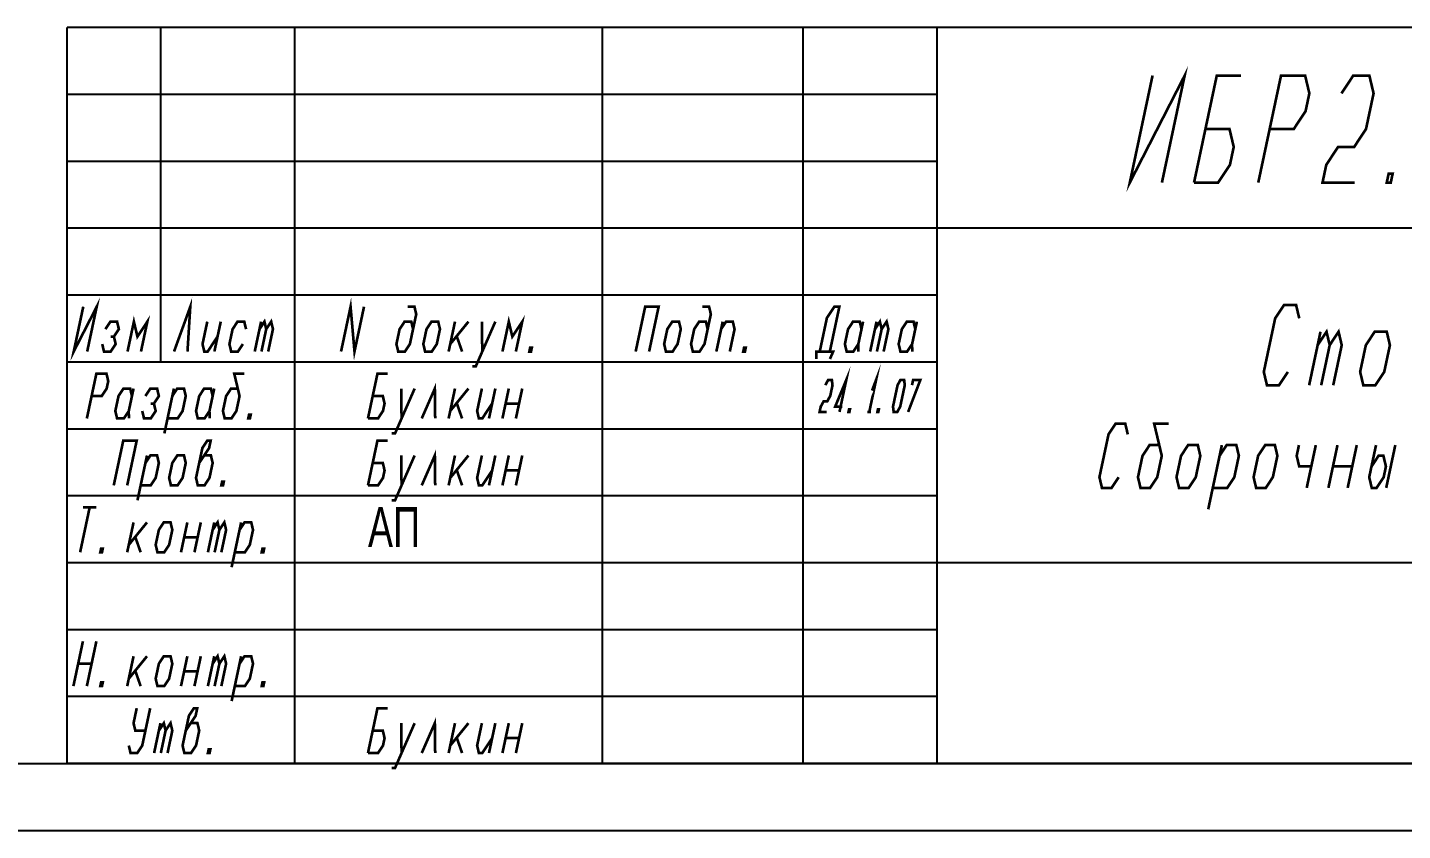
# Model space of a CAD drawing. Header units: millimetres. Extents: x 0 to 297, y 0 to 420.
# Drawn here: x 104 to 206.8, y 0 to 60 of the extents above; entities that cross this region are included whole.
import ezdxf

# ---------------------------------------------------------------- set-up
doc = ezdxf.new("R2010")
doc.units = ezdxf.units.MM
doc.header["$LTSCALE"] = 27.377778
doc.layers.get('0').update_dxf_attribs({"linetype": 'CONTINUOUS'})
doc.styles.get("Standard").update_dxf_attribs({"font": 'txt', "width": 0.7})

msp = doc.modelspace()

# ---------------------------------------------------------------- linework, layer by layer
at = {"color": 7, "linetype": 'Continuous'}
for p, q in [((292, 60), (107, 60)), ((107, 5), (107, 60)), ((114, 35), (114, 60)), ((124, 5), (124, 60)), ((147, 5), (147, 60)), ((162, 5), (162, 60)), ((172, 5), (172, 60)), ((172, 55), (107, 55)), ((172, 50), (107, 50)), ((292, 45), (107, 45)), ((172, 40), (107, 40)), ((172, 35), (107, 35)), ((172, 30), (107, 30)), ((172, 25), (107, 25)), ((292, 20), (107, 20)), ((172, 15), (107, 15)), ((172, 10), (107, 10)), ((20, 5), (292, 5)), ((292, 5), (107, 5)), ((0, 0), (297, 0))]:
    msp.add_line(p, q, dxfattribs=at)
at = {"color": 2, "linetype": 'Continuous', "const_width": 0.2}
for points in [[(188.1004644, 56.4106386), (186.399987, 48.4106359), (190.5004557, 56.4106386), (188.8000087, 48.4106359)], [(191.2, 48.4106359), (192.900447, 56.4106386), (194.7004557, 56.4106386)], [(196.000013, 48.4106359), (197.7004601, 56.4106386), (199.5004384, 56.4106386), (199.8170486, 55.0773041), (199.5336458, 53.7439697), (198.65023, 52.4106391), (196.8502214, 52.4106391)], [(202.2170399, 55.0773041), (203.1004557, 56.4106386), (204.3004514, 56.4106386), (204.6170312, 55.0773041), (204.0502257, 52.4106391), (203.1668099, 51.0773047), (201.9668142, 51.0773047), (201.0833984, 49.7439703), (200.7999957, 48.4106359), (203.199987, 48.4106359)], [(191.2, 48.4106359), (193.0000087, 48.4106359), (193.8833941, 49.7439703), (194.1668273, 51.0773047), (193.850217, 52.4106391), (192.0502387, 52.4106391)], [(205.9, 48.4106359), (205.6000087, 48.4106359), (205.7417101, 49.0773031), (206.0417014, 49.0773031), (205.9, 48.4106359)], [(108.1970595, 39.1375803), (107.4849978, 35.7875798), (109.2020638, 39.1375803), (108.4900022, 35.7875798)], [(114.9799957, 35.7875798), (116.1945595, 39.1375803), (115.985, 35.7875798)], [(127.4600022, 35.7875798), (128.1720638, 39.1375803), (128.4650065, 35.7875798), (129.1770681, 39.1375803)], [(132.8410395, 37.4625781), (132.7084527, 38.0209147), (132.2059657, 38.0209147), (131.8360352, 37.4625781), (131.5986762, 36.3459125), (131.7312478, 35.7875798), (132.23375, 35.7875798), (132.6036806, 36.3459125), (133.0783832, 38.5792475), (132.9458116, 39.1375803), (132.4433095, 39.1375803)], [(149.4750022, 35.7875798), (150.1870638, 39.1375803), (151.1920681, 39.1375803), (150.4800065, 35.7875798)], [(154.8560243, 37.4625781), (154.7234679, 38.0209147), (154.2209657, 38.0209147), (153.8510352, 37.4625781), (153.6136762, 36.3459125), (153.7462478, 35.7875798), (154.24875, 35.7875798), (154.6186806, 36.3459125), (155.0933984, 38.5792475), (154.9608116, 39.1375803), (154.4583095, 39.1375803)], [(163.231263, 35.7875798), (163.7652865, 38.3000792), (164.3201823, 39.1375803), (164.6970703, 39.1375803), (163.9850087, 35.7875798)], [(199.0627865, 38.266754), (198.8253516, 39.2667567), (197.9253472, 39.2667567), (197.2627778, 38.266754), (196.4125694, 34.2667546), (196.6500043, 33.2667556), (197.5500087, 33.2667556), (198.2125477, 34.2667546)], [(109.6136784, 36.3459125), (109.74625, 35.7875798), (110.2487522, 35.7875798), (110.6186827, 36.3459125), (110.4861111, 36.9042453), (110.8560265, 37.4625781), (110.7234549, 38.0209147), (110.2209527, 38.0209147), (109.8510373, 37.4625781)], [(111.505, 35.7875798), (111.9797027, 38.0209147), (112.2448611, 36.9042453), (112.984707, 38.0209147), (112.5100043, 35.7875798)], [(117.464707, 38.0209147), (117.1086762, 36.3459125), (117.2412478, 35.7875798), (117.4925065, 35.7875798), (118.2323524, 36.9042453)], [(118.4697114, 38.0209147), (117.9949935, 35.7875798)], [(120.361033, 37.4625781), (120.2284614, 38.0209147), (119.7259592, 38.0209147), (119.3560286, 37.4625781), (119.1186849, 36.3459125), (119.2512565, 35.7875798), (119.7537435, 35.7875798), (120.123674, 36.3459125)], [(121.0100065, 35.7875798), (121.4847092, 38.0209147)], [(121.3660373, 37.4625781), (121.7359527, 38.0209147), (121.8685395, 37.4625781), (121.5124935, 35.7875798)], [(121.8685395, 37.4625781), (122.2384549, 38.0209147), (122.3710265, 37.4625781), (122.0149957, 35.7875798)], [(133.6086849, 36.3459125), (133.7412565, 35.7875798), (134.2437435, 35.7875798), (134.613674, 36.3459125), (134.851033, 37.4625781), (134.7184614, 38.0209147), (134.2159592, 38.0209147), (133.8460286, 37.4625781), (133.6086849, 36.3459125)], [(135.9747092, 38.0209147), (135.5000065, 35.7875798)], [(135.6186784, 36.3459125), (136.9797135, 38.0209147)], [(137.2726411, 34.6709142), (137.5238997, 34.6709142), (138.989707, 38.0209147)], [(137.9847027, 38.0209147), (138.0125022, 35.7875798)], [(139.5199935, 35.7875798), (139.9947114, 38.0209147), (140.2598546, 36.9042453), (140.9997157, 38.0209147), (140.5249978, 35.7875798)], [(151.6036827, 36.3459125), (151.7362543, 35.7875798), (152.2387565, 35.7875798), (152.6086719, 36.3459125), (152.8460308, 37.4625781), (152.7134592, 38.0209147), (152.210957, 38.0209147), (151.8410265, 37.4625781), (151.6036827, 36.3459125)], [(155.505013, 35.7875798), (155.9797005, 38.0209147)], [(155.8610286, 37.4625781), (156.2309592, 38.0209147), (156.7334462, 38.0209147), (156.866033, 37.4625781), (156.509987, 35.7875798)], [(166.351033, 37.4625781), (166.2184462, 38.0209147), (165.7159592, 38.0209147), (165.3460286, 37.4625781), (165.1086849, 36.3459125), (165.2412413, 35.7875798), (165.7437587, 35.7875798), (166.1136892, 36.3459125)], [(166.4697049, 38.0209147), (166.1136892, 36.3459125), (166.1206163, 35.7875798)], [(166.9999913, 35.7875798), (167.4747092, 38.0209147)], [(167.3560373, 37.4625781), (167.7259679, 38.0209147), (167.8585243, 37.4625781), (167.5025087, 35.7875798)], [(167.8585243, 37.4625781), (168.2284549, 38.0209147), (168.3610417, 37.4625781), (168.0049957, 35.7875798)], [(170.37102, 37.4625781), (170.2384635, 38.0209147), (169.7359462, 38.0209147), (169.366046, 37.4625781), (169.1286719, 36.3459125), (169.2612587, 35.7875798), (169.7637457, 35.7875798), (170.1336762, 36.3459125)], [(170.4897222, 38.0209147), (170.1336762, 36.3459125), (170.1406337, 35.7875798)], [(110.2348524, 36.9042453), (110.4861111, 36.9042453)], [(136.1142231, 36.9042453), (136.5049957, 35.7875798)], [(199.8000043, 33.2667556), (200.6502127, 37.2667551)], [(200.4376606, 36.2667562), (201.10023, 37.2667551), (201.3376649, 36.2667562), (200.7000087, 33.2667556)], [(201.3376649, 36.2667562), (202.0002344, 37.2667551), (202.2376693, 36.2667562), (201.600013, 33.2667556)], [(203.6125434, 34.2667546), (203.8500087, 33.2667556), (204.750013, 33.2667556), (205.4125521, 34.2667546), (205.8376563, 36.2667562), (205.6002214, 37.2667551), (204.700217, 37.2667551), (204.037678, 36.2667562), (203.6125434, 34.2667546)], [(141.6556315, 35.7875798), (141.5300022, 35.7875798), (141.5893381, 36.066748), (141.7149674, 36.066748), (141.6556315, 35.7875798)], [(157.6406207, 35.7875798), (157.5149913, 35.7875798), (157.5743273, 36.066748), (157.6999566, 36.066748), (157.6406207, 35.7875798)], [(162.9869618, 35.229247), (162.9800043, 35.7875798), (164.236237, 35.7875798), (163.9919358, 35.229247)], [(108.4649978, 30.7875795), (109.1770595, 34.1375781), (109.9308203, 34.1375781), (110.0633919, 33.5792453), (109.9447049, 33.0209125), (109.5747895, 32.4625798), (108.8210286, 32.4625798)], [(119.7434592, 33.0209125), (119.240957, 33.0209125), (118.8710265, 32.4625798), (118.6336827, 31.3459123), (118.7662543, 30.7875795), (119.2687565, 30.7875795), (119.6386719, 31.3459123), (119.8760308, 32.4625798), (119.478316, 34.1375781), (120.2320616, 34.1375781)], [(129.4699957, 30.7875795), (130.1820573, 34.1375781), (130.9358181, 34.1375781)], [(164.705, 31.2731912), (165.2151432, 33.6731901), (164.3850174, 31.6731904), (164.925026, 31.6731904)], [(167.1375911, 32.8731917), (167.4426259, 33.6731901), (166.932513, 31.2731912)], [(111.8360265, 32.4625798), (111.7034549, 33.0209125), (111.2009527, 33.0209125), (110.8310373, 32.4625798), (110.5936784, 31.3459123), (110.72625, 30.7875795), (111.2287522, 30.7875795), (111.5986827, 31.3459123)], [(111.9547135, 33.0209125), (111.5986827, 31.3459123), (111.605625, 30.7875795)], [(112.6036719, 31.3459123), (112.7362435, 30.7875795), (113.2387457, 30.7875795), (113.6086762, 31.3459123), (113.4761046, 31.904247), (113.8460352, 32.4625798), (113.7134635, 33.0209125), (113.2109614, 33.0209125), (112.8410308, 32.4625798)], [(114.2576497, 29.670912), (114.9697114, 33.0209125)], [(114.4949935, 30.7875795), (115.2487543, 30.7875795), (115.6186849, 31.3459123), (115.8560286, 32.4625798), (115.723457, 33.0209125), (115.2209549, 33.0209125), (114.8510395, 32.4625798)], [(117.8660373, 32.4625798), (117.7334657, 33.0209125), (117.2309635, 33.0209125), (116.861033, 32.4625798), (116.623674, 31.3459123), (116.7562457, 30.7875795), (117.2587478, 30.7875795), (117.6286784, 31.3459123)], [(117.9847092, 33.0209125), (117.6286784, 31.3459123), (117.6356207, 30.7875795)], [(131.2426454, 29.670912), (131.4938889, 29.670912), (132.9597114, 33.0209125)], [(131.954707, 33.0209125), (131.9825065, 30.7875795)], [(133.4899978, 30.7875795), (134.4672027, 33.0209125), (134.4950022, 30.7875795)], [(135.9747092, 33.0209125), (135.5000065, 30.7875795)], [(135.6186784, 31.3459123), (136.9797135, 33.0209125)], [(137.9847027, 33.0209125), (137.6286719, 31.3459123), (137.7612435, 30.7875795), (138.0125022, 30.7875795), (138.7523481, 31.904247)], [(138.989707, 33.0209125), (138.5150043, 30.7875795)], [(139.5199935, 30.7875795), (139.9947114, 33.0209125)], [(140.9997157, 33.0209125), (140.5249978, 30.7875795)], [(163.6451259, 33.2731928), (163.8651215, 33.6731901), (164.1351259, 33.6731901), (164.1851042, 33.2731928), (164.0150564, 32.4731906), (163.7950304, 32.0731896), (163.5250564, 32.0731896), (163.3050304, 31.6731904), (163.2199913, 31.2731912), (163.76, 31.2731912)], [(168.7550043, 31.2731912), (168.705026, 31.6731904), (169.0451215, 33.2731928), (169.2651476, 33.6731901), (169.5351215, 33.6731901), (169.5850998, 33.2731928), (169.2450347, 31.6731904), (169.0250087, 31.2731912), (168.7550043, 31.2731912)], [(169.8349913, 31.2731912), (170.7501259, 33.6731901), (170.2101476, 33.6731901), (170.1251085, 33.2731928)], [(113.2248611, 31.904247), (113.4761046, 31.904247)], [(129.4699957, 30.7875795), (130.2237565, 30.7875795), (130.5936719, 31.3459123), (130.7123589, 31.904247), (130.5797873, 32.4625798), (129.8260265, 32.4625798)], [(136.1142231, 31.904247), (136.5049957, 30.7875795)], [(139.7573524, 31.904247), (140.7623568, 31.904247)], [(120.6506185, 30.7875795), (120.5250043, 30.7875795), (120.5843403, 31.0667459), (120.7099696, 31.0667459), (120.6506185, 30.7875795)], [(165.4475043, 31.2731912), (165.3799957, 31.2731912), (165.4225, 31.4731917), (165.4900087, 31.4731917), (165.4475043, 31.2731912)], [(166.7974957, 31.2731912), (167.0675, 31.2731912)], [(167.6075087, 31.2731912), (167.54, 31.2731912), (167.5825043, 31.4731917), (167.650013, 31.4731917), (167.6075087, 31.2731912)], [(186.2502344, 29.5992011), (186.0602865, 30.3992014), (185.3402648, 30.3992014), (184.8102214, 29.5992011), (184.1300304, 26.3992019), (184.3200087, 25.5992017), (185.04, 25.5992017), (185.5700434, 26.3992019)], [(188.6001866, 28.7992008), (187.8801953, 28.7992008), (187.3501215, 27.9992006), (187.0100564, 26.3992019), (187.2000043, 25.5992017), (187.9199957, 25.5992017), (188.4500391, 26.3992019), (188.7901345, 27.9992006), (188.2202604, 30.3992014), (189.3002778, 30.3992014)], [(110.4750065, 25.7875792), (111.1870681, 29.1375798), (112.1920573, 29.1375798), (111.4799957, 25.7875792)], [(116.861033, 27.4625795), (117.6008941, 28.579247), (117.719566, 29.1375798), (117.4683073, 29.1375798), (117.0983919, 28.579247), (116.623674, 26.345912), (116.7562457, 25.7875792), (117.2587478, 25.7875792), (117.6286784, 26.345912), (117.8660373, 27.4625795), (117.7334657, 28.0209123), (117.2309635, 28.0209123)], [(129.4699957, 25.7875792), (130.1820573, 29.1375798), (130.9358181, 29.1375798)], [(189.8900521, 26.3992019), (190.08, 25.5992017), (190.7999913, 25.5992017), (191.3300347, 26.3992019), (191.6701302, 27.9992006), (191.4801823, 28.7992008), (190.760191, 28.7992008), (190.2301476, 27.9992006), (189.8900521, 26.3992019)], [(192.2599045, 23.9992011), (193.280191, 28.7992008)], [(192.6, 25.5992017), (193.679987, 25.5992017), (194.2100304, 26.3992019), (194.5501259, 27.9992006), (194.360178, 28.7992008), (193.6401866, 28.7992008), (193.1101432, 27.9992006)], [(195.6500434, 26.3992019), (195.8399913, 25.5992017), (196.560013, 25.5992017), (197.0900564, 26.3992019), (197.4301215, 27.9992006), (197.2401736, 28.7992008), (196.5201823, 28.7992008), (195.9901389, 27.9992006), (195.6500434, 26.3992019)], [(199.0401823, 28.7992008), (198.8701345, 27.9992006), (199.0600825, 27.1992003), (199.9600868, 27.1992003)], [(200.3001823, 28.7992008), (199.6199913, 25.5992017)], [(201.239987, 25.5992017), (201.920178, 28.7992008)], [(203.360191, 28.7992008), (202.68, 25.5992017)], [(204.8001736, 28.7992008), (204.2900304, 26.3992019), (204.4800087, 25.5992017), (204.8400043, 25.5992017), (205.3700477, 26.3992019), (205.5400955, 27.1992003), (205.3501476, 27.9992006), (204.9901215, 27.9992006), (204.4600781, 27.1992003)], [(206.2401866, 28.7992008), (205.5599957, 25.5992017)], [(112.2476411, 24.6709136), (112.9597027, 28.0209123)], [(112.485, 25.7875792), (113.2387457, 25.7875792), (113.6086762, 26.345912), (113.8460352, 27.4625795), (113.7134635, 28.0209123), (113.2109614, 28.0209123), (112.8410308, 27.4625795)], [(114.6136806, 26.345912), (114.7462522, 25.7875792), (115.2487543, 25.7875792), (115.6186849, 26.345912), (115.8560286, 27.4625795), (115.723457, 28.0209123), (115.2209549, 28.0209123), (114.8510395, 27.4625795), (114.6136806, 26.345912)], [(131.2426454, 24.6709136), (131.4938889, 24.6709136), (132.9597114, 28.0209123)], [(131.954707, 28.0209123), (131.9825065, 25.7875792)], [(133.4899978, 25.7875792), (134.4672027, 28.0209123), (134.4950022, 25.7875792)], [(135.9747092, 28.0209123), (135.5000065, 25.7875792)], [(135.6186784, 26.345912), (136.9797135, 28.0209123)], [(137.9847027, 28.0209123), (137.6286719, 26.345912), (137.7612435, 25.7875792), (138.0125022, 25.7875792), (138.7523481, 26.9042467)], [(138.989707, 28.0209123), (138.5150043, 25.7875792)], [(139.5199935, 25.7875792), (139.9947114, 28.0209123)], [(140.9997157, 28.0209123), (140.5249978, 25.7875792)], [(129.4699957, 25.7875792), (130.2237565, 25.7875792), (130.5936719, 26.345912), (130.7123589, 26.9042467), (130.5797873, 27.4625795), (129.8260265, 27.4625795)], [(136.1142231, 26.9042467), (136.5049957, 25.7875792)], [(139.7573524, 26.9042467), (140.7623568, 26.9042467)], [(201.5800825, 27.1992003), (203.0200955, 27.1992003)], [(118.640625, 25.7875792), (118.5149957, 25.7875792), (118.5743316, 26.0667456), (118.6999609, 26.0667456), (118.640625, 25.7875792)], [(108.6745573, 24.1375795), (107.9624957, 20.7875789)], [(108.1720703, 24.1375795), (109.1770595, 24.1375795)], [(111.9547135, 23.020912), (111.4799957, 20.7875789)], [(111.5986827, 21.3459136), (112.9597027, 23.020912)], [(113.6086762, 21.3459136), (113.7412478, 20.7875789), (114.24375, 20.7875789), (114.6136806, 21.3459136), (114.8510395, 22.4625792), (114.7184527, 23.020912), (114.2159657, 23.020912), (113.8460352, 22.4625792), (113.6086762, 21.3459136)], [(115.4999978, 20.7875789), (115.9747157, 23.020912)], [(116.9797049, 23.020912), (116.5050022, 20.7875789)], [(117.5100065, 20.7875789), (117.9847092, 23.020912)], [(117.8660373, 22.4625792), (118.2359527, 23.020912), (118.3685395, 22.4625792), (118.0124935, 20.7875789)], [(118.3685395, 22.4625792), (118.7384549, 23.020912), (118.8710265, 22.4625792), (118.5149957, 20.7875789)], [(119.2826411, 19.6709134), (119.9947027, 23.020912)], [(119.52, 20.7875789), (120.2737457, 20.7875789), (120.6436762, 21.3459136), (120.8810352, 22.4625792), (120.7484635, 23.020912), (120.2459614, 23.020912), (119.8760308, 22.4625792)], [(112.0942274, 21.9042464), (112.485, 20.7875789)], [(115.7373568, 21.9042464), (116.7423611, 21.9042464)], [(109.5956315, 20.7875789), (109.4700022, 20.7875789), (109.5293381, 21.0667453), (109.6549674, 21.0667453), (109.5956315, 20.7875789)], [(121.6556228, 20.7875789), (121.5299935, 20.7875789), (121.5893446, 21.0667453), (121.7149588, 21.0667453), (121.6556228, 20.7875789)], [(107.4599935, 10.7875793), (108.1720703, 14.1375799)], [(109.1770595, 14.1375799), (108.4649978, 10.7875793)], [(107.8160395, 12.4625796), (108.8210286, 12.4625796)], [(111.9547135, 13.0209124), (111.4799957, 10.7875793)], [(111.5986827, 11.3459131), (112.9597027, 13.0209124)], [(113.6086762, 11.3459131), (113.7412478, 10.7875793), (114.24375, 10.7875793), (114.6136806, 11.3459131), (114.8510395, 12.4625796), (114.7184527, 13.0209124), (114.2159657, 13.0209124), (113.8460352, 12.4625796), (113.6086762, 11.3459131)], [(115.4999978, 10.7875793), (115.9747157, 13.0209124)], [(116.9797049, 13.0209124), (116.5050022, 10.7875793)], [(117.5100065, 10.7875793), (117.9847092, 13.0209124)], [(117.8660373, 12.4625796), (118.2359527, 13.0209124), (118.3685395, 12.4625796), (118.0124935, 10.7875793)], [(118.3685395, 12.4625796), (118.7384549, 13.0209124), (118.8710265, 12.4625796), (118.5149957, 10.7875793)], [(119.2826411, 9.6709128), (119.9947027, 13.0209124)], [(119.52, 10.7875793), (120.2737457, 10.7875793), (120.6436762, 11.3459131), (120.8810352, 12.4625796), (120.7484635, 13.0209124), (120.2459614, 13.0209124), (119.8760308, 12.4625796)], [(112.0942274, 11.9042459), (112.485, 10.7875793)], [(115.7373568, 11.9042459), (116.7423611, 11.9042459)], [(109.5956315, 10.7875793), (109.4700022, 10.7875793), (109.5293381, 11.0667457), (109.6549674, 11.0667457), (109.5956315, 10.7875793)], [(121.6556228, 10.7875793), (121.5299935, 10.7875793), (121.5893446, 11.0667457), (121.7149588, 11.0667457), (121.6556228, 10.7875793)], [(111.5986827, 6.3459128), (111.7312543, 5.7875795), (112.2337565, 5.7875795), (112.6036719, 6.3459128), (113.1970616, 9.1375796)], [(112.1920573, 9.1375796), (111.9547135, 8.0209131), (112.0872852, 7.4625793), (112.8410308, 7.4625793)], [(113.8460352, 7.4625793), (114.2159657, 8.0209131), (114.3485373, 7.4625793), (113.9925065, 5.7875795)], [(114.3485373, 7.4625793), (114.7184527, 8.0209131), (114.8510395, 7.4625793), (114.4949935, 5.7875795)], [(115.8560286, 7.4625793), (116.5958898, 8.5792459), (116.7145616, 9.1375796), (116.4633181, 9.1375796), (116.0933876, 8.5792459), (115.6186849, 6.3459128), (115.7512565, 5.7875795), (116.2537435, 5.7875795), (116.623674, 6.3459128), (116.861033, 7.4625793), (116.7284614, 8.0209131), (116.2259592, 8.0209131)], [(129.4699957, 5.7875795), (130.1820573, 9.1375796), (130.9358181, 9.1375796)], [(133.4899978, 5.7875795), (134.4672027, 8.0209131), (134.4950022, 5.7875795)], [(113.4900043, 5.7875795), (113.964707, 8.0209131)], [(129.4699957, 5.7875795), (130.2237565, 5.7875795), (130.5936719, 6.3459128), (130.7123589, 6.9042461), (130.5797873, 7.4625793), (129.8260265, 7.4625793)], [(131.2426454, 4.670913), (131.4938889, 4.670913), (132.9597114, 8.0209131)], [(131.954707, 8.0209131), (131.9825065, 5.7875795)], [(135.9747092, 8.0209131), (135.5000065, 5.7875795)], [(135.6186784, 6.3459128), (136.9797135, 8.0209131)], [(137.9847027, 8.0209131), (137.6286719, 6.3459128), (137.7612435, 5.7875795), (138.0125022, 5.7875795), (138.7523481, 6.9042461)], [(138.989707, 8.0209131), (138.5150043, 5.7875795)], [(139.5199935, 5.7875795), (139.9947114, 8.0209131)], [(140.9997157, 8.0209131), (140.5249978, 5.7875795)], [(117.6356207, 5.7875795), (117.5100065, 5.7875795), (117.5693424, 6.0667459), (117.6949566, 6.0667459), (117.6356207, 5.7875795)], [(136.1142231, 6.9042461), (136.5049957, 5.7875795)], [(139.7573524, 6.9042461), (140.7623568, 6.9042461)]]:
    msp.add_lwpolyline(points, dxfattribs=at)

# ---------------------------------------------------------------- texts
at = {"width": 0.7}
msp.add_text('АП', height=3, dxfattribs=at).set_placement((129.4699957, 21.17059))

doc.saveas('drawing.dxf')
